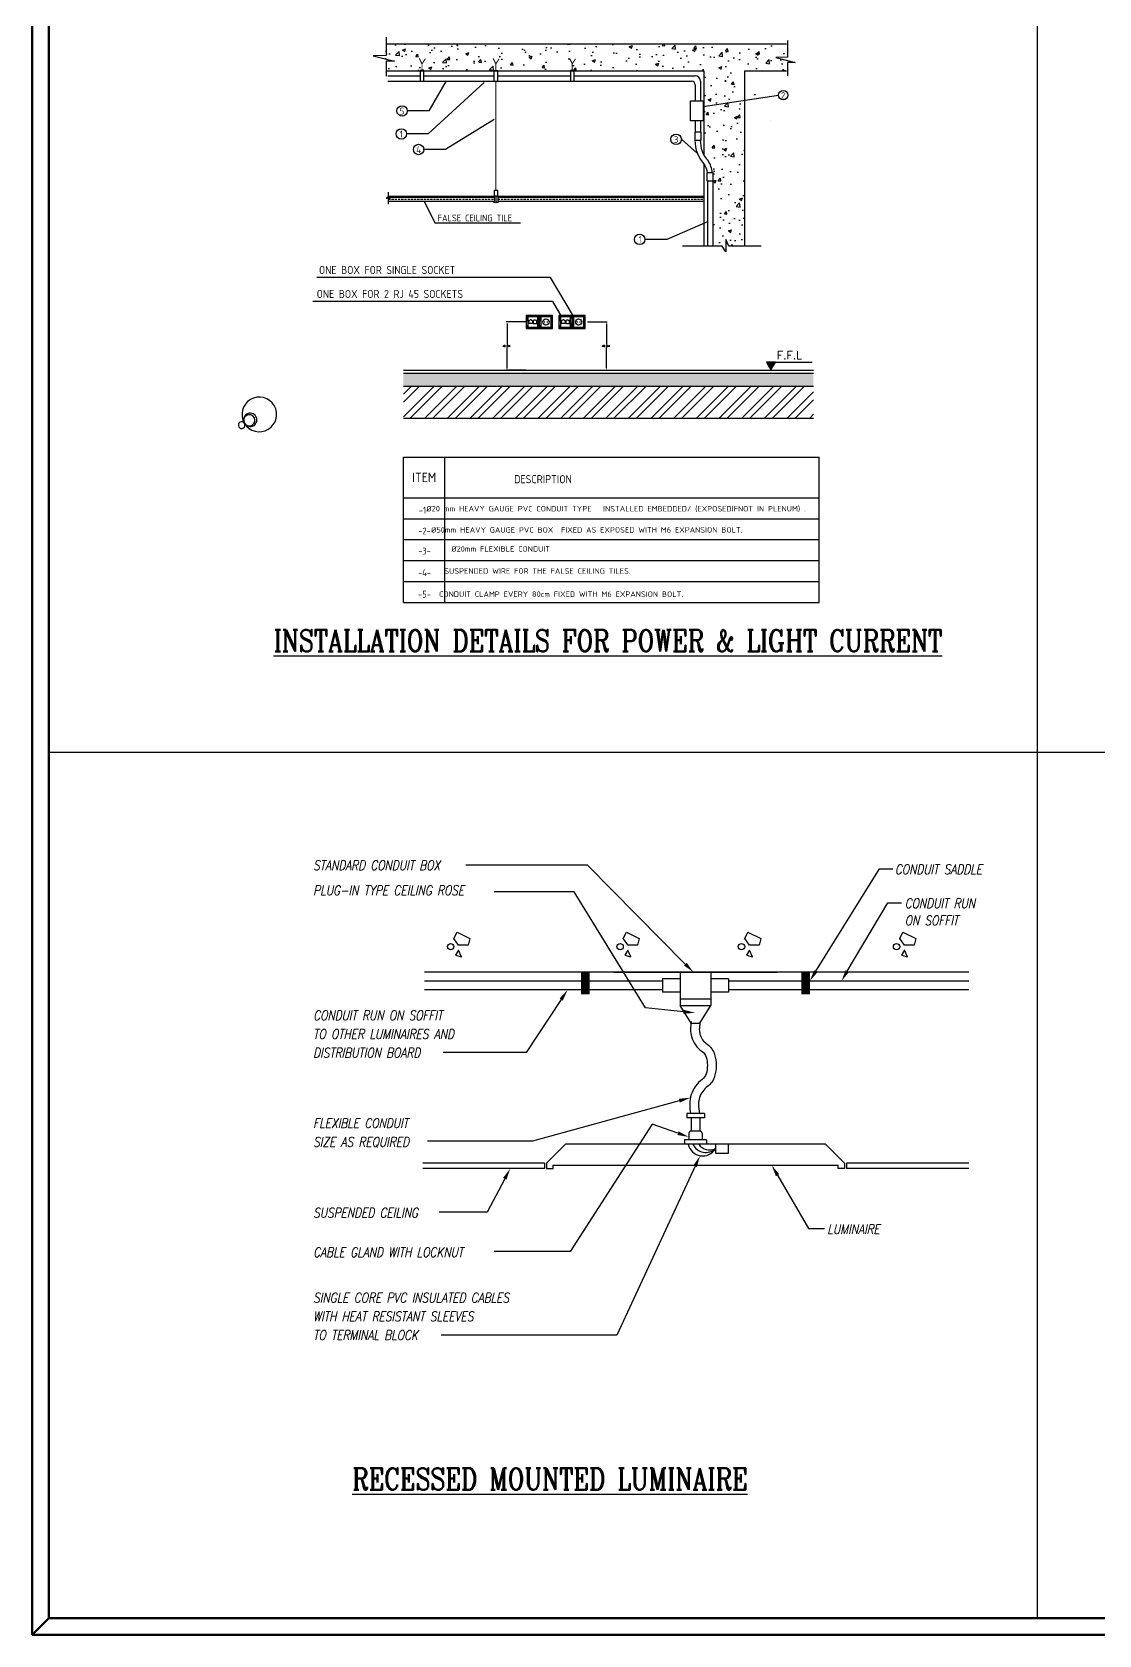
# Model space of a CAD drawing. Extents: x -508 to 92, y -98 to -31.
# Drawn here: x -260.22 to -234.3, y -97.84 to -58.91 of the extents above; entities that cross this region are included whole.
import ezdxf
from ezdxf.enums import TextEntityAlignment as Align

# ---------------------------------------------------------------- set-up
doc = ezdxf.new("R2010")
doc.units = 0
doc.header["$MEASUREMENT"] = 0
doc.linetypes.add('DASHDOT', pattern=[1, 0.5, -0.25, 0, -0.25])
doc.linetypes.add('HIDDEN2', pattern=[0.1875, 0.125, -0.0625])
doc.layers.get('0').update_dxf_attribs({"linetype": 'CONTINUOUS', "lineweight": 30})
for name, color, linetype in [('ALD-M-E-TEXT', 7, 'CONTINUOUS'), ('E-DET', 2, 'CONTINUOUS'), ('E-DIM', 7, 'CONTINUOUS'), ('E-G-DTL', 2, 'CONTINUOUS'), ('E-GEN-TX', 2, 'CONTINUOUS'), ('E-SCHEDULE', 9, 'CONTINUOUS'), ('E-TEXT', 3, 'CONTINUOUS'), ('EDETAIL-ARCH', 9, 'CONTINUOUS'), ('EL2', 2, 'CONTINUOUS'), ('HATCH', 7, 'CONTINUOUS'), ('MOI-E-CO-SEC', 110, 'CONTINUOUS'), ('MOI-E-CO-SEC-CKT', 110, 'CONTINUOUS')]:
    doc.layers.add(name, color=color, linetype=linetype)
doc.layers.add('UG-BORDER', color=20, linetype='CONTINUOUS', lineweight=80)
doc.styles.add('E80', font='romanc.shx')
doc.styles.add('GHD_STANDARD', font='isocp2.shx')
doc.styles.add('ROMANC', font='ROMANC')
doc.styles.add('ROMANS', font='italic8.shx')
doc.styles.add('S', font='ROMANS')

# ---------------------------------------------------------------- blocks, each defined once
blk = doc.blocks.new('HD')
at = {"color": 0, "linetype": 'ByBlock'}
for centre, radius, start, end in [((0, 1), 0.485, 149, 210.2254), ((0, 1), 0.519, 90, 149), ((32, 20), 37.5, 210.2254, 210.7131), ((38, 23), 43.9, 210.9918, 211.6485), ((98, 59), 115, 210.7131, 210.9918), ((-19, -12), 22.2, 30.7262, 31.6485), ((0, -1), 0.52, 270, 329.6891), ((0, -1), 0.499, 329.6891, 30.7262)]:
    blk.add_arc(centre, radius, start, end, dxfattribs=at)
blk = doc.blocks.new('_Oblique')
at = {"color": 0, "linetype": 'ByBlock', "lineweight": -2}
blk.add_line((-0.5, -0.5), (0.5, 0.5), dxfattribs=at)

msp = doc.modelspace()

# ---------------------------------------------------------------- hatches: boundary and pattern name
at = {"layer": 'E-DIM'}
msp.add_hatch(color=256, dxfattribs=at).paths.add_polyline_path([(-242.164, -66.923), (-242.381, -66.923), (-242.272, -67.111)])
at = {"layer": 'HATCH', "ltscale": 1000}
h = msp.add_hatch(dxfattribs=at)
h.set_pattern_fill('AR-CONC', color=4, scale=0.10696, style=0)
h.set_pattern_definition([(50, (-126.39956, -83.85326), (0.7671782, -0.0671194), [0.0802197, -0.882416]), (355, (-126.3996, -83.85326), (-0.148408, 0.804541), [0.0641757, -0.705933]), (100.4514, (-126.3356, -83.85885), (0.618771, 0.7374214), [0.068176, -0.7499384]), (46.1842, (-126.3996, -83.6393), (1.141516, -0.1770384), [0.12033, -1.323624]), (96.6356, (-126.3044, -83.6541), (0.999711, 1.041912), [0.102264, -1.124907]), (351.1842, (-126.3996, -83.6393), (0.99971, 1.041913), [0.096264, -1.058899]), (21, (-126.2926, -83.6928), (0.638449, -0.4306393), [0.0802197, -0.882416]), (326, (-126.2926, -83.6928), (0.260249, 0.775617), [0.0641757, -0.705933]), (71.4514, (-126.2394, -83.7287), (0.8986983, 0.344977), [0.068176, -0.7499384]), (37.5, (-126.39956, -83.85326), (0.0130061, 0.35606173), [0, -0.6973762, 0, -0.7166289, 0, -0.708607]), (7.5, (-126.39956, -83.85326), (0.281378, 0.421861), [0, -0.4085854, 0, -0.6813323, 0, -0.2700728]), (327.5, (-126.63808, -83.85326), (0.570974, -0.0241246), [0, -0.2673988, 0, -0.8342844, 0, -1.1070312]), (317.5, (-126.74504, -83.85326), (0.6237732, 0.1070718), [0, -0.3476185, 0, -0.5540504, 0, -0.7861526])])
edge = h.paths.add_edge_path()
edge.add_line((-251.619, -59.191), (-251.619, -59.474))
edge.add_line((-251.619, -59.474), (-251.933, -59.482))
edge.add_line((-251.933, -59.482), (-251.416, -59.612))
edge.add_line((-251.416, -59.612), (-251.619, -59.612))
edge.add_line((-251.619, -59.612), (-251.619, -59.848))
edge.add_line((-251.619, -59.848), (-250.797, -59.848))
edge.add_line((-250.797, -59.848), (-250.797, -59.845))
edge.add_line((-250.797, -59.845), (-250.704, -59.845))
edge.add_line((-250.704, -59.845), (-250.704, -59.848))
edge.add_line((-250.704, -59.848), (-249.003, -59.848))
edge.add_line((-249.003, -59.848), (-249.003, -59.845))
edge.add_line((-249.003, -59.845), (-248.91, -59.845))
edge.add_line((-248.91, -59.845), (-248.91, -59.848))
edge.add_line((-248.91, -59.848), (-247.146, -59.848))
edge.add_line((-247.146, -59.848), (-247.146, -59.845))
edge.add_line((-247.146, -59.845), (-247.053, -59.845))
edge.add_line((-247.053, -59.845), (-247.053, -59.848))
edge.add_line((-247.053, -59.848), (-245.487, -59.848))
edge.add_ellipse((-245.368, -59.893), major_axis=(0.0893, 0.0893), ratio=1, start_angle=28.3644, end_angle=114.4557, ccw=False)
edge.add_ellipse((-245.273, -59.827), major_axis=(-0.0574, 0.0574), ratio=1, start_angle=-107.9348, end_angle=2.0652, ccw=False)
edge.add_ellipse((-245.159, -59.897), major_axis=(-0.081, 0.081), ratio=1, start_angle=249.9503, end_angle=336.3391, ccw=False)
edge.add_line((-245.055, -59.848), (-243.905, -59.848))
edge.add_line((-243.905, -59.848), (-243.905, -61.888))
edge.add_ellipse((-243.299, -61.554), major_axis=(-0.489, 0.489), ratio=1, start_angle=73.8533, end_angle=88.5836)
edge.add_ellipse((-244.467, -62.443), major_axis=(0.555, 0.555), ratio=1, start_angle=323.4699, end_angle=346.7025, ccw=False)
edge.add_line((-243.691, -62.328), (-243.675, -62.328))
edge.add_line((-243.675, -62.328), (-243.675, -62.52))
edge.add_line((-243.675, -62.52), (-243.684, -62.52))
edge.add_line((-243.684, -62.52), (-243.684, -64.11))
edge.add_line((-243.684, -64.11), (-243.454, -64.11))
edge.add_line((-243.454, -64.11), (-243.367, -64.244))
edge.add_line((-243.367, -64.244), (-243.367, -63.95))
edge.add_line((-243.367, -63.95), (-243.293, -64.11))
edge.add_line((-243.293, -64.11), (-242.919, -64.11))
edge.add_line((-242.919, -64.11), (-242.919, -59.848))
edge.add_line((-242.919, -59.848), (-241.897, -59.848))
edge.add_line((-241.897, -59.848), (-241.897, -59.612))
edge.add_line((-241.897, -59.612), (-241.693, -59.612))
edge.add_line((-241.693, -59.612), (-242.21, -59.482))
edge.add_line((-242.21, -59.482), (-241.897, -59.474))
edge.add_line((-241.897, -59.474), (-241.897, -59.191))
edge.add_line((-241.897, -59.191), (-251.619, -59.191))
edge = h.paths.add_edge_path(flags=17)
edge.add_ellipse((-242.64, -60.44), major_axis=(0.0895, 0.0895), ratio=1, start_angle=315, end_angle=495)
edge.add_ellipse((-242.64, -60.44), major_axis=(0.0895, 0.0895), ratio=1, start_angle=135, end_angle=315)
h.paths.add_polyline_path([(-242.738, -60.568), (-242.545, -60.568), (-242.545, -60.32), (-242.738, -60.32)], flags=25)
at = {"layer": 'HATCH'}
h = msp.add_hatch(dxfattribs=at)
h.set_pattern_fill('AR-CONC', color=4, scale=0.038887, style=0)
h.set_pattern_definition([(50, (842.77231, -28.72168), (0.27892145, -0.024402465), [0.0291653, -0.3208183]), (355, (842.7723, -28.72168), (-0.053956324, 0.29250546), [0.02333224, -0.25665464]), (100.4514, (842.79556, -28.72372), (0.22496533, 0.26810282), [0.02478669, -0.2726536]), (46.1842, (842.7723, -28.6439), (0.41501874, -0.06436549), [0.04374795, -0.48122745]), (96.6356, (842.8069, -28.64927), (0.36346291, 0.37880587), [0.03718004, -0.40898034]), (351.1842, (842.7723, -28.6439), (0.36346262, 0.37880615), [0.03499836, -0.38498196]), (21, (842.8112, -28.66335), (0.232119646, -0.15656668), [0.0291653, -0.3208183]), (326, (842.8112, -28.66335), (0.0946182, 0.281989584), [0.02333224, -0.25665464]), (71.4514, (842.83054, -28.6764), (0.32673794, 0.12542265), [0.02478669, -0.2726536]), (37.5, (842.77231, -28.72168), (0.004728611, 0.129452656), [0, -0.253543677, 0, -0.26054335, 0, -0.25762682]), (7.5, (842.77231, -28.72168), (0.102300027, 0.153375147), [0, -0.148548596, 0, -0.247710617, 0, -0.098189844]), (327.5, (842.68559, -28.72168), (0.207587889, -0.008770928), [0, -0.097217668, 0, -0.303319123, 0, -0.402481144]), (317.5, (842.6467, -28.72168), (0.226783997, 0.038927892), [0, -0.126382968, 0, -0.201435007, 0, -0.285819943])])
h.paths.add_polyline_path([(-251.202, -67.194), (-251.202, -67.505), (-241.241, -67.505), (-241.241, -67.194)])
h = msp.add_hatch(dxfattribs=at)
h.set_pattern_fill('STEEL', color=6, scale=3.110965, style=0)
h.set_pattern_definition([(45, (842.7723, -28.7217), (-0.27497309, 0.27497309), []), (45, (842.7723, -28.52725), (-0.27497309, 0.27497309), [])])
h.paths.add_polyline_path([(-251.202, -67.505), (-251.202, -68.283), (-241.241, -68.283), (-241.241, -67.505)])

# ---------------------------------------------------------------- linework, layer by layer
at = {"layer": 'ALD-M-E-TEXT', "linetype": 'Continuous'}
for p, q in [((-247.633, -64.871), (-253.306, -64.871)), ((-247.633, -64.871), (-247.079, -65.806)), ((-247.577, -65.452), (-253.406, -65.452))]:
    msp.add_line(p, q, dxfattribs=at)
at = {"layer": 'ALD-M-E-TEXT', "linetype": 'DASHDOT'}
msp.add_line((-247.577, -65.452), (-247.367, -65.806), dxfattribs=at)
at = {"layer": 'E-DET'}
for p, q in [((-251.577, -59.971), (-250.797, -59.971)), ((-251.577, -60.1), (-245.728, -60.1)), ((-250.704, -59.971), (-249.003, -59.971)), ((-248.91, -59.971), (-247.146, -59.971)), ((-247.053, -59.971), (-245.728, -59.971)), ((-245.728, -59.971), (-244.114, -59.971)), ((-245.728, -60.1), (-244.2, -60.1)), ((-244.112, -60.188), (-244.112, -60.578)), ((-243.982, -60.102), (-243.982, -60.578)), ((-244.112, -61.061), (-244.112, -61.343)), ((-243.982, -61.061), (-243.982, -61.343)), ((-243.814, -62.52), (-243.814, -64.11)), ((-243.684, -62.52), (-243.684, -64.11)), ((-248.125, -65.897), (-248.134, -65.914)), ((-248.094, -65.897), (-248.125, -65.897)), ((-248.094, -65.897), (-248.085, -65.914)), ((-248.024, -65.897), (-248.033, -65.914)), ((-248.024, -65.897), (-247.993, -65.897)), ((-247.993, -65.897), (-247.984, -65.914)), ((-247.33, -65.897), (-247.339, -65.914)), ((-247.299, -65.897), (-247.33, -65.897)), ((-247.299, -65.897), (-247.29, -65.914)), ((-247.229, -65.897), (-247.238, -65.914)), ((-247.229, -65.897), (-247.198, -65.897)), ((-247.198, -65.897), (-247.189, -65.914))]:
    msp.add_line(p, q, dxfattribs=at)
at = {"layer": 'E-DET', "color": 5, "ltscale": 1000, "const_width": 0.0234}
for points in [[(-250.75, -59.845), (-250.75, -59.678), (-250.816, -59.547)], [(-250.75, -59.678), (-250.669, -59.555)], [(-247.099, -59.845), (-247.099, -59.678), (-247.165, -59.547)], [(-247.099, -59.678), (-247.018, -59.555)]]:
    msp.add_lwpolyline(points, dxfattribs=at)
at = {"layer": 'E-DET'}
for points in [[(-250.797, -60.1), (-250.704, -60.1), (-250.704, -59.845), (-250.797, -59.845)], [(-247.146, -60.1), (-247.053, -60.1), (-247.053, -59.845), (-247.146, -59.845)], [(-243.921, -61.061), (-244.231, -61.061), (-244.231, -60.578), (-243.921, -60.578)], [(-244.125, -61.535), (-243.972, -61.535), (-243.972, -61.343), (-244.125, -61.343)], [(-243.828, -62.52), (-243.675, -62.52), (-243.675, -62.328), (-243.828, -62.328)], [(-248.218, -66.109), (-247.9, -66.109), (-247.9, -65.791), (-248.218, -65.791)], [(-247.9, -66.109), (-247.581, -66.109), (-247.581, -65.791), (-247.9, -65.791)], [(-247.423, -66.109), (-247.105, -66.109), (-247.105, -65.791), (-247.423, -65.791)], [(-247.105, -66.109), (-246.786, -66.109), (-246.786, -65.791), (-247.105, -65.791)]]:
    msp.add_lwpolyline(points, close=True, dxfattribs=at)
at = {"layer": 'E-DET', "linetype": 'HIDDEN2'}
for points in [[(-248.203, -66.094), (-247.915, -66.094), (-247.915, -65.806), (-248.203, -65.806)], [(-247.884, -66.094), (-247.596, -66.094), (-247.596, -65.806), (-247.884, -65.806)], [(-247.408, -66.094), (-247.12, -66.094), (-247.12, -65.806), (-247.408, -65.806)], [(-247.089, -66.094), (-246.801, -66.094), (-246.801, -65.806), (-247.089, -65.806)]]:
    msp.add_lwpolyline(points, close=True, dxfattribs=at)
at = {"layer": 'E-DET'}
for points in [[(-248.172, -66.074), (-247.946, -66.074, 0.414214), (-247.935, -66.063), (-247.935, -65.837, 0.414214), (-247.946, -65.826), (-248.172, -65.826, 0.414214), (-248.183, -65.837), (-248.183, -66.063, 0.414214)], [(-247.853, -66.074), (-247.627, -66.074, 0.414214), (-247.616, -66.063), (-247.616, -65.837, 0.414214), (-247.627, -65.826), (-247.853, -65.826, 0.414214), (-247.865, -65.837), (-247.865, -66.063, 0.414214)], [(-247.377, -66.074), (-247.151, -66.074, 0.414214), (-247.14, -66.063), (-247.14, -65.837, 0.414214), (-247.151, -65.826), (-247.377, -65.826, 0.414214), (-247.388, -65.837), (-247.388, -66.063, 0.414214)], [(-247.058, -66.074), (-246.832, -66.074, 0.414214), (-246.821, -66.063), (-246.821, -65.837, 0.414214), (-246.832, -65.826), (-247.058, -65.826, 0.414214), (-247.07, -65.837), (-247.07, -66.063, 0.414214)]]:
    msp.add_lwpolyline(points, format="xyb", close=True, dxfattribs=at)
for points in [[(-248.085, -65.914), (-248.065, -65.914), (-248.065, -65.986), (-248.154, -65.986), (-248.154, -65.914), (-248.134, -65.914)], [(-248.033, -65.914), (-248.053, -65.914), (-248.053, -65.986), (-247.964, -65.986), (-247.964, -65.914), (-247.984, -65.914)], [(-247.29, -65.914), (-247.27, -65.914), (-247.27, -65.986), (-247.359, -65.986), (-247.359, -65.914), (-247.339, -65.914)], [(-247.238, -65.914), (-247.258, -65.914), (-247.258, -65.986), (-247.169, -65.986), (-247.169, -65.914), (-247.189, -65.914)]]:
    msp.add_lwpolyline(points, dxfattribs=at)
at = {"layer": 'E-DET', "const_width": 0.0192}
for points in [[(-247.784, -65.95, 1), (-247.764, -65.95, 1)], [(-247.696, -65.95, -1), (-247.716, -65.95, -1)], [(-246.989, -65.95, 1), (-246.969, -65.95, 1)], [(-246.902, -65.95, -1), (-246.921, -65.95, -1)]]:
    msp.add_lwpolyline(points, format="xyb", close=True, dxfattribs=at)
at = {"layer": 'E-DET'}
for centre in [(-247.74, -65.95), (-246.945, -65.95)]:
    msp.add_circle(centre, 0.0753, dxfattribs=at)
for centre, radius, start, end in [((-244.2, -60.188), 0.0876, 0, 90), ((-244.114, -60.102), 0.131, 0, 90), ((-243.288, -61.551), 0.831, 178.9253, 224.0818), ((-243.299, -61.554), 0.691, 178.4172, 223.5836), ((-244.365, -62.411), 0.557, 8.5557, 30.3886), ((-244.467, -62.443), 0.784, 8.4699, 31.7025)]:
    msp.add_arc(centre, radius, start, end, dxfattribs=at)
at = {"layer": 'E-DIM'}
for p, q in [((-242.381, -66.923), (-241.271, -66.923)), ((-246.903, -67.117), (-246.478, -67.117))]:
    msp.add_line(p, q, dxfattribs=at)
msp.add_lwpolyline([(-242.272, -67.111), (-242.164, -66.923), (-242.381, -66.923)], close=True, dxfattribs=at)
at = {"layer": 'E-G-DTL', "color": 3}
for p, q in [((-249.976, -80.929), (-249.899, -80.774)), ((-249.86, -81.085), (-249.976, -80.929)), ((-249.899, -80.774), (-249.588, -80.929)), ((-249.588, -80.929), (-249.627, -81.085)), ((-245.861, -80.929), (-245.783, -80.774)), ((-245.744, -81.085), (-245.861, -80.929)), ((-245.783, -80.774), (-245.473, -80.929)), ((-245.473, -80.929), (-245.511, -81.085)), ((-242.91, -80.929), (-242.832, -80.774)), ((-242.794, -81.085), (-242.91, -80.929)), ((-242.832, -80.774), (-242.522, -80.929)), ((-242.522, -80.929), (-242.561, -81.085)), ((-239.144, -80.929), (-239.066, -80.774)), ((-239.027, -81.085), (-239.144, -80.929)), ((-239.066, -80.774), (-238.756, -80.929)), ((-238.756, -80.929), (-238.795, -81.085)), ((-249.627, -81.085), (-249.86, -81.085)), ((-245.511, -81.085), (-245.744, -81.085)), ((-242.561, -81.085), (-242.794, -81.085)), ((-238.795, -81.085), (-239.027, -81.085)), ((-237.469, -81.746), (-250.693, -81.746)), ((-244.48, -81.746), (-244.48, -82.549)), ((-243.73, -81.746), (-243.73, -82.549)), ((-244.48, -82.389), (-243.73, -82.389)), ((-244.212, -82.978), (-244.48, -82.549)), ((-244.48, -82.549), (-243.73, -82.549)), ((-243.998, -82.978), (-243.73, -82.549)), ((-244.212, -82.978), (-243.998, -82.978)), ((-244.319, -85.174), (-244.319, -85.281)), ((-243.891, -85.174), (-244.319, -85.174)), ((-243.891, -85.174), (-243.891, -85.281)), ((-243.891, -85.281), (-244.319, -85.281)), ((-244.266, -85.656), (-244.266, -85.816)), ((-244.212, -85.281), (-244.212, -85.602)), ((-243.998, -85.602), (-244.212, -85.602)), ((-243.998, -85.281), (-243.998, -85.602)), ((-243.944, -85.656), (-243.944, -85.816)), ((-243.837, -85.816), (-244.373, -85.816)), ((-243.837, -85.816), (-243.837, -85.924)), ((-247.774, -86.379), (-250.731, -86.379)), ((-237.469, -86.379), (-240.436, -86.379)), ((-247.774, -86.513), (-250.731, -86.513)), ((-237.469, -86.513), (-240.436, -86.513))]:
    msp.add_line(p, q, dxfattribs=at)
at = {"layer": 'E-G-DTL', "color": 2}
for p, q in [((-246.087, -81.746), (-242.123, -81.746)), ((-244.373, -85.816), (-244.373, -85.924)), ((-247.774, -86.379), (-247.774, -86.513)), ((-240.436, -86.379), (-240.436, -86.513))]:
    msp.add_line(p, q, dxfattribs=at)
at = {"layer": 'E-G-DTL', "color": 7}
for p, q in [((-244.908, -81.96), (-250.693, -81.96)), ((-244.48, -81.906), (-244.908, -81.906)), ((-244.908, -81.906), (-244.908, -82.228)), ((-243.301, -81.906), (-243.73, -81.906)), ((-243.301, -81.906), (-243.301, -82.228)), ((-237.469, -81.96), (-243.301, -81.96)), ((-244.908, -82.174), (-250.693, -82.174)), ((-244.48, -82.228), (-244.908, -82.228)), ((-243.301, -82.228), (-243.73, -82.228)), ((-237.469, -82.174), (-243.301, -82.174)), ((-247.265, -85.924), (-247.726, -86.386)), ((-240.945, -85.924), (-247.265, -85.924)), ((-240.945, -85.924), (-240.483, -86.386)), ((-247.726, -86.386), (-247.726, -86.514)), ((-247.566, -86.514), (-247.566, -86.433)), ((-247.566, -86.433), (-240.644, -86.433)), ((-240.644, -86.514), (-240.644, -86.433)), ((-240.483, -86.386), (-240.483, -86.514)), ((-247.726, -86.514), (-247.566, -86.514)), ((-240.483, -86.514), (-240.644, -86.514))]:
    msp.add_line(p, q, dxfattribs=at)
at = {"layer": 'E-G-DTL', "color": 3}
for points in [[(-249.936, -81.33), (-249.791, -81.367), (-249.863, -81.212)], [(-245.821, -81.33), (-245.675, -81.367), (-245.748, -81.212)], [(-242.87, -81.33), (-242.724, -81.367), (-242.797, -81.212)], [(-239.104, -81.33), (-238.958, -81.367), (-239.031, -81.212)]]:
    msp.add_lwpolyline(points, close=True, dxfattribs=at)
at = {"layer": 'E-G-DTL', "color": 3, "const_width": 0.214}
for points in [[(-246.781, -81.746), (-246.781, -82.281)], [(-241.429, -81.746), (-241.429, -82.281)]]:
    msp.add_lwpolyline(points, dxfattribs=at)
at = {"layer": 'E-G-DTL', "color": 3}
for points in [[(-244.208, -82.938, 0.047004), (-244.227, -83.137, 0.066971), (-244.204, -83.305, 0.177166), (-243.945, -83.67, -0.172123), (-243.847, -83.804, -0.071887), (-243.818, -84.005, -0.07074), (-243.847, -84.212, -0.163795), (-243.943, -84.35, 0.154241), (-244.208, -84.716, 0.080111), (-244.245, -84.948, 0.047846), (-244.224, -85.174, 0.058593)], [(-243.998, -82.978, 0.047004), (-244.013, -83.137, 0.066971), (-243.998, -83.248, 0.177166), (-243.823, -83.493, -0.172123), (-243.642, -83.743, -0.071887), (-243.604, -84.005, -0.07074), (-243.642, -84.272, -0.163795), (-243.816, -84.522, 0.154241), (-244.005, -84.784, 0.080111), (-244.031, -84.948, 0.058593), (-244.005, -85.174)]]:
    msp.add_lwpolyline(points, format="xyb", dxfattribs=at)
at = {"layer": 'E-G-DTL', "color": 7}
msp.add_lwpolyline([(-243.623, -86.138), (-243.301, -86.138), (-243.301, -85.924), (-243.623, -85.924)], close=True, dxfattribs=at)
at = {"layer": 'E-G-DTL', "color": 3}
for centre in [(-250.054, -81.123), (-245.938, -81.123), (-242.988, -81.123), (-239.222, -81.123)]:
    msp.add_circle(centre, 0.0777, dxfattribs=at)
for centre, radius, start, end in [((-244.212, -85.656), 0.0536, 90, 180), ((-243.998, -85.656), 0.0536, 0, 90), ((-243.932, -85.85), 0.358, 191.8097, 329.7661), ((-243.856, -85.776), 0.346, 205.3207, 312.4915), ((-243.761, -85.736), 0.325, 215.233, 295.0362)]:
    msp.add_arc(centre, radius, start, end, dxfattribs=at)
msp.add_solid([(-244.516, -85.61), (-244.546, -85.698), (-244.266, -85.746)], dxfattribs=at)
at = {"layer": 'E-GEN-TX', "color": 11}
for p, q in [((-246.731, -79.148), (-249.688, -79.148)), ((-244.354, -81.546), (-246.731, -79.148)), ((-241.183, -81.721), (-239.638, -79.236)), ((-239.638, -79.236), (-239.313, -79.236)), ((-247.053, -79.792), (-248.993, -79.792)), ((-245.323, -82.61), (-247.053, -79.792)), ((-240.419, -81.718), (-239.433, -80.058)), ((-239.433, -80.058), (-239.1, -80.058)), ((-247.369, -82.409), (-248.22, -83.697)), ((-244.395, -82.703), (-245.323, -82.61)), ((-248.22, -83.697), (-250.233, -83.697)), ((-244.499, -84.866), (-248.067, -85.85)), ((-245.162, -85.435), (-247.154, -88.529)), ((-244.531, -85.654), (-245.162, -85.435)), ((-248.067, -85.85), (-250.62, -85.85)), ((-248.738, -86.761), (-249.167, -87.574)), ((-244.114, -86.458), (-246.013, -90.564)), ((-242.113, -86.676), (-241.357, -87.967)), ((-249.167, -87.574), (-250.332, -87.574)), ((-241.357, -87.967), (-240.972, -87.967)), ((-247.154, -88.529), (-248.993, -88.529)), ((-246.013, -90.564), (-250.283, -90.564))]:
    msp.add_line(p, q, dxfattribs=at)
for points in [[(-244.32, -81.513), (-244.387, -81.579), (-244.156, -81.746)], [(-241.143, -81.746), (-241.223, -81.697), (-241.332, -81.96)], [(-240.378, -81.742), (-240.459, -81.695), (-240.562, -81.96)], [(-247.408, -82.383), (-247.33, -82.435), (-247.214, -82.174)], [(-244.391, -82.657), (-244.4, -82.75), (-244.116, -82.731)], [(-244.512, -84.82), (-244.487, -84.911), (-244.228, -84.791)], [(-244.156, -86.438), (-244.071, -86.478), (-243.996, -86.203)], [(-242.153, -86.699), (-242.073, -86.652), (-242.255, -86.433)], [(-248.779, -86.739), (-248.696, -86.783), (-248.607, -86.513)]]:
    msp.add_solid(points, dxfattribs=at)
at = {"layer": 'E-SCHEDULE', "color": 7, "ltscale": 1000}
for p, q in [((-251.196, -72.762), (-251.196, -69.23)), ((-251.196, -69.23), (-241.101, -69.23)), ((-250.195, -72.762), (-250.195, -69.23)), ((-241.101, -72.762), (-241.101, -69.23)), ((-251.196, -70.22), (-241.101, -70.22)), ((-251.196, -70.729), (-241.101, -70.729)), ((-251.196, -71.237), (-241.101, -71.237)), ((-251.196, -71.746), (-241.101, -71.746)), ((-251.196, -72.254), (-241.101, -72.254)), ((-251.196, -72.762), (-241.101, -72.762))]:
    msp.add_line(p, q, dxfattribs=at)
at = {"layer": 'E-TEXT', "color": 7, "ltscale": 1000}
msp.add_line((-244.061, -61.855), (-244.449, -61.513), dxfattribs=at)
for points in [[(-249.238, -60.132), (-250.602, -61.381), (-251.138, -61.381)], [(-250.164, -60.096), (-250.585, -60.824), (-251.122, -60.824)], [(-243.922, -60.712), (-242.089, -60.44)], [(-248.994, -61.032), (-250.183, -61.76), (-250.719, -61.76)], [(-250.701, -63.019), (-250.436, -63.539), (-248.356, -63.539)], [(-243.814, -63.516), (-244.799, -63.943), (-245.336, -63.943)]]:
    msp.add_lwpolyline(points, dxfattribs=at)
for centre, radius in [((-241.974, -60.44), 0.115), ((-251.235, -60.824), 0.127), ((-251.252, -61.381), 0.127), ((-244.576, -61.513), 0.127), ((-250.832, -61.76), 0.127), ((-245.462, -63.943), 0.127)]:
    msp.add_circle(centre, radius, dxfattribs=at)
at = {"layer": 'EDETAIL-ARCH', "color": 1}
for p, q in [((-251.619, -59.191), (-241.897, -59.191)), ((-251.619, -59.848), (-243.905, -59.848)), ((-243.905, -59.848), (-243.905, -61.897)), ((-242.919, -59.848), (-242.919, -64.11)), ((-242.919, -59.848), (-241.897, -59.848)), ((-243.905, -62.107), (-243.905, -64.11))]:
    msp.add_line(p, q, dxfattribs=at)
at = {"layer": 'EDETAIL-ARCH', "color": 22}
for p, q in [((-251.568, -62.891), (-248.987, -62.891)), ((-251.568, -63.019), (-248.987, -63.019)), ((-248.987, -62.891), (-248.987, -63.019)), ((-248.911, -62.891), (-246.202, -62.891)), ((-248.911, -62.891), (-248.911, -63.019)), ((-248.911, -63.019), (-246.202, -63.019)), ((-246.202, -62.891), (-243.905, -62.891)), ((-246.202, -63.019), (-243.905, -63.019)), ((-251.202, -67.117), (-241.241, -67.117)), ((-251.202, -67.194), (-241.241, -67.194))]:
    msp.add_line(p, q, dxfattribs=at)
at = {"layer": 'EDETAIL-ARCH', "color": 6}
for p, q in [((-251.202, -67.505), (-241.241, -67.505)), ((-251.202, -68.283), (-241.241, -68.283))]:
    msp.add_line(p, q, dxfattribs=at)
at = {"layer": 'EDETAIL-ARCH', "color": 1}
for points in [[(-251.619, -59.031), (-251.619, -59.474), (-251.933, -59.482), (-251.416, -59.612), (-251.619, -59.612), (-251.619, -59.975)], [(-241.867, -59.116), (-241.867, -59.519), (-242.151, -59.526), (-241.682, -59.644), (-241.867, -59.644), (-241.867, -59.974)]]:
    msp.add_lwpolyline(points, dxfattribs=at)
at = {"layer": 'EDETAIL-ARCH', "color": 5}
for points, const_width in [([(-248.956, -59.848), (-248.956, -59.678), (-249.022, -59.547)], 0.0234), ([(-248.956, -59.678), (-248.875, -59.555)], 0.0234), ([(-248.956, -62.756), (-248.956, -60.104)], 0.0234), ([(-249.014, -63.043), (-248.888, -63.043)], 0.0292), ([(-248.951, -63.043), (-248.951, -62.883)], 0.0234)]:
    msp.add_lwpolyline(points, dxfattribs=dict(at, const_width=const_width))
at = {"layer": 'EDETAIL-ARCH', "color": 4}
for points in [[(-249.003, -60.104), (-248.91, -60.104), (-248.91, -59.848), (-249.003, -59.848)], [(-248.999, -62.883), (-248.906, -62.883), (-248.906, -62.756), (-248.999, -62.756)]]:
    msp.add_lwpolyline(points, close=True, dxfattribs=at)
at = {"layer": 'EL2', "color": 3}
for p, q in [((-248.218, -65.95), (-248.703, -65.95)), ((-248.685, -65.994), (-248.685, -66.494)), ((-246.733, -65.95), (-246.249, -65.95)), ((-246.266, -65.994), (-246.266, -66.494)), ((-248.685, -67.073), (-248.685, -66.573)), ((-246.266, -67.073), (-246.266, -66.573)), ((-248.218, -67.117), (-248.703, -67.117)), ((-246.733, -67.117), (-246.249, -67.117))]:
    msp.add_line(p, q, dxfattribs=at)
for points in [[(-248.678, -65.994), (-248.693, -65.994), (-248.685, -65.95)], [(-246.273, -65.994), (-246.259, -65.994), (-246.266, -65.95)], [(-248.693, -67.073), (-248.678, -67.073), (-248.685, -67.117)], [(-246.273, -67.073), (-246.259, -67.073), (-246.266, -67.117)]]:
    msp.add_solid(points, dxfattribs=at)
at = {"layer": 'HATCH', "color": 22, "ltscale": 1000}
for p, q in [((-251.568, -62.918), (-251.624, -62.944)), ((-251.624, -62.944), (-251.521, -62.944)), ((-251.521, -62.944), (-251.57, -62.975)), ((-251.568, -62.794), (-251.568, -62.918)), ((-251.568, -62.917), (-248.987, -62.917)), ((-251.568, -62.974), (-251.568, -63.086)), ((-248.911, -62.917), (-246.202, -62.917)), ((-246.202, -62.917), (-243.905, -62.917))]:
    msp.add_line(p, q, dxfattribs=at)
at = {"layer": 'HATCH', "ltscale": 1000}
for p, q in [((-251.561, -62.969), (-251.515, -62.969)), ((-251.489, -62.969), (-251.437, -62.969)), ((-251.411, -62.969), (-251.359, -62.969)), ((-251.333, -62.969), (-251.281, -62.969)), ((-251.255, -62.969), (-251.202, -62.969)), ((-251.176, -62.969), (-251.124, -62.969)), ((-251.098, -62.969), (-251.046, -62.969)), ((-251.02, -62.969), (-250.968, -62.969)), ((-250.942, -62.969), (-250.89, -62.969)), ((-250.864, -62.969), (-250.811, -62.969)), ((-250.785, -62.969), (-250.733, -62.969)), ((-250.707, -62.969), (-250.655, -62.969)), ((-250.629, -62.969), (-250.577, -62.969)), ((-250.551, -62.969), (-250.499, -62.969)), ((-250.472, -62.969), (-250.42, -62.969)), ((-250.394, -62.969), (-250.342, -62.969)), ((-250.316, -62.969), (-250.264, -62.969)), ((-250.238, -62.969), (-250.186, -62.969)), ((-250.16, -62.969), (-250.107, -62.969)), ((-250.081, -62.969), (-250.029, -62.969)), ((-250.003, -62.969), (-249.951, -62.969)), ((-249.925, -62.969), (-249.873, -62.969)), ((-249.847, -62.969), (-249.795, -62.969)), ((-249.769, -62.969), (-249.716, -62.969)), ((-249.69, -62.969), (-249.638, -62.969)), ((-249.612, -62.969), (-249.56, -62.969)), ((-249.534, -62.969), (-249.482, -62.969)), ((-249.456, -62.969), (-249.404, -62.969)), ((-249.377, -62.969), (-249.325, -62.969)), ((-249.299, -62.969), (-249.247, -62.969)), ((-249.221, -62.969), (-249.169, -62.969)), ((-249.143, -62.969), (-249.091, -62.969)), ((-249.065, -62.969), (-249.012, -62.969)), ((-248.908, -62.969), (-248.856, -62.969)), ((-248.83, -62.969), (-248.778, -62.969)), ((-248.752, -62.969), (-248.7, -62.969)), ((-248.674, -62.969), (-248.621, -62.969)), ((-248.595, -62.969), (-248.543, -62.969)), ((-248.517, -62.969), (-248.465, -62.969)), ((-248.439, -62.969), (-248.387, -62.969)), ((-248.361, -62.969), (-248.309, -62.969)), ((-248.282, -62.969), (-248.23, -62.969)), ((-248.204, -62.969), (-248.152, -62.969)), ((-248.126, -62.969), (-248.074, -62.969)), ((-248.048, -62.969), (-247.996, -62.969)), ((-247.97, -62.969), (-247.917, -62.969)), ((-247.891, -62.969), (-247.839, -62.969)), ((-247.813, -62.969), (-247.761, -62.969)), ((-247.735, -62.969), (-247.686, -62.969)), ((-247.657, -62.969), (-247.605, -62.969)), ((-247.579, -62.969), (-247.526, -62.969)), ((-247.5, -62.969), (-247.448, -62.969)), ((-247.417, -62.969), (-247.365, -62.969)), ((-247.339, -62.969), (-247.286, -62.969)), ((-247.26, -62.969), (-247.208, -62.969)), ((-247.182, -62.969), (-247.13, -62.969)), ((-247.104, -62.969), (-247.055, -62.969)), ((-247.026, -62.969), (-246.974, -62.969)), ((-246.948, -62.969), (-246.895, -62.969)), ((-246.869, -62.969), (-246.817, -62.969)), ((-246.791, -62.969), (-246.739, -62.969)), ((-246.71, -62.969), (-246.657, -62.969)), ((-246.631, -62.969), (-246.579, -62.969)), ((-246.553, -62.969), (-246.501, -62.969)), ((-246.475, -62.969), (-246.423, -62.969)), ((-246.393, -62.969), (-246.341, -62.969)), ((-246.315, -62.969), (-246.263, -62.969)), ((-246.237, -62.969), (-246.185, -62.969)), ((-246.159, -62.969), (-246.107, -62.969)), ((-246.092, -62.969), (-246.04, -62.969)), ((-246.014, -62.969), (-245.97, -62.969)), ((-245.936, -62.969), (-245.884, -62.969)), ((-245.858, -62.969), (-245.806, -62.969)), ((-245.78, -62.969), (-245.727, -62.969)), ((-245.701, -62.969), (-245.649, -62.969)), ((-245.623, -62.969), (-245.571, -62.969)), ((-245.545, -62.969), (-245.493, -62.969)), ((-245.467, -62.969), (-245.415, -62.969)), ((-245.389, -62.969), (-245.336, -62.969)), ((-245.31, -62.969), (-245.258, -62.969)), ((-245.232, -62.969), (-245.18, -62.969)), ((-245.154, -62.969), (-245.102, -62.969)), ((-245.076, -62.969), (-245.024, -62.969)), ((-244.997, -62.969), (-244.945, -62.969)), ((-244.919, -62.969), (-244.867, -62.969)), ((-244.841, -62.969), (-244.789, -62.969)), ((-244.763, -62.969), (-244.711, -62.969)), ((-244.685, -62.969), (-244.632, -62.969)), ((-244.606, -62.969), (-244.554, -62.969)), ((-244.528, -62.969), (-244.476, -62.969)), ((-244.45, -62.969), (-244.398, -62.969)), ((-244.372, -62.969), (-244.32, -62.969)), ((-244.294, -62.969), (-244.241, -62.969)), ((-244.215, -62.969), (-244.163, -62.969)), ((-244.137, -62.969), (-244.085, -62.969)), ((-244.059, -62.969), (-244.007, -62.969)), ((-243.981, -62.969), (-243.929, -62.969))]:
    msp.add_line(p, q, dxfattribs=at)
at = {"layer": 'HATCH', "color": 1, "ltscale": 1000}
for p, q in [((-243.454, -64.11), (-244.423, -64.11)), ((-243.367, -64.244), (-243.454, -64.11)), ((-243.367, -63.95), (-243.367, -64.244)), ((-243.293, -64.11), (-243.367, -63.95)), ((-242.508, -64.11), (-243.293, -64.11))]:
    msp.add_line(p, q, dxfattribs=at)
at = {"layer": 'MOI-E-CO-SEC'}
msp.add_line((-235.794, -97.438), (-235.794, -31.547), dxfattribs=at)
at = {"layer": 'MOI-E-CO-SEC-CKT'}
msp.add_line((-259.819, -76.398), (-180.806, -76.398), dxfattribs=at)
at = {"layer": 'UG-BORDER'}
for p, q in [((-260.223, -31.142), (-260.223, -97.842)), ((-260.223, -97.842), (-260.223, -31.142)), ((-259.819, -31.547), (-259.819, -97.438)), ((-260.223, -97.842), (-259.819, -97.438)), ((-259.819, -97.438), (-164.628, -97.438)), ((-260.223, -97.842), (-164.223, -97.842))]:
    msp.add_line(p, q, dxfattribs=at)

# ---------------------------------------------------------------- block references
at = {"layer": 'E-G-DTL', "color": 3, "xscale": 0.0036631516508123, "yscale": 0.0036631520133454, "zscale": 0.0036631518412093}
msp.add_blockref('HD', (-255.061, -68.411), dxfattribs=at)
at = {"layer": 'EDETAIL-ARCH', "extrusion": (0, 0, -1), "xscale": 0.0005309082748823, "yscale": 0.0005309082748823, "zscale": -0.0005309082574718, "rotation": 90}
msp.add_blockref('_Oblique', (242.278, -61.054), dxfattribs=at)

# ---------------------------------------------------------------- texts
at = {"color": 5, "style": 'ROMANC', "width": 0.8}
msp.add_text('%%UINSTALLATION DETAILS FOR POWER & LIGHT CURRENT', height=0.52761, dxfattribs=at).set_placement((-246.232, -73.691, -2.652), align=Align.MIDDLE)
msp.add_text('%%URECESSED MOUNTED LUMINAIRE', height=0.52761, dxfattribs=at).set_placement((-252.445, -94.316, -3.985))
at = {"layer": 'ALD-M-E-TEXT', "linetype": 'DASHDOT', "style": 'GHD_STANDARD'}
for s, p in [('ONE BOX FOR SINGLE SOCKET', (-253.252, -64.784)), ('ONE BOX FOR 2 RJ 45 SOCKETS', (-253.309, -65.366))]:
    msp.add_text(s, height=0.19444, dxfattribs=at).set_placement(p)
at = {"layer": 'E-DIM', "style": 'E80'}
msp.add_text('F.F.L', height=0.1944, dxfattribs=at).set_placement((-242.127, -66.856))
at = {"layer": 'E-GEN-TX', "color": 2, "style": 'ROMANS', "width": 0.8}
for s, height, p in [('STANDARD CONDUIT BOX', 0.23409, (-253.392, -79.264)), ('CONDUIT SADDLE', 0.23409, (-239.261, -79.362)), ('PLUG-IN TYPE CEILING ROSE', 0.23409, (-253.392, -79.872)), ('CONDUIT RUN', 0.23409, (-239.022, -80.187)), ('ON SOFFIT', 0.2341, (-239.022, -80.604)), ('CONDUIT RUN ON SOFFIT', 0.23409, (-253.392, -82.909)), ('TO OTHER LUMINAIRES AND', 0.23409, (-253.392, -83.364)), ('DISTRIBUTION BOARD', 0.23409, (-253.392, -83.818)), ('FLEXIBLE CONDUIT', 0.23409, (-253.392, -85.528)), ('SIZE AS REQUIRED', 0.23409, (-253.392, -85.983)), ('SUSPENDED CEILING', 0.23409, (-253.392, -87.703)), ('LUMINAIRE', 0.2341, (-240.903, -88.103)), ('CABLE GLAND WITH LOCKNUT', 0.23409, (-253.392, -88.662)), ('SINGLE CORE PVC INSULATED CABLES', 0.23409, (-253.392, -89.767)), ('WITH HEAT RESISTANT SLEEVES', 0.23409, (-253.392, -90.221)), ('TO TERMINAL BLOCK', 0.23409, (-253.392, -90.676))]:
    msp.add_text(s, height=height, dxfattribs=at).set_placement(p)
at = {"layer": 'E-TEXT', "color": 7, "style": 'GHD_STANDARD'}
for s, height, p in [('2', 0.15, (-241.975, -60.444, -1.757)), ('5', 0.165, (-251.236, -60.829, -1.933)), ('1', 0.165, (-251.253, -61.385, -1.933)), ('3', 0.165, (-244.577, -61.518, -1.933)), ('4', 0.165, (-250.834, -61.764, -1.933)), ('FALSE CEILING TILE', 0.16506, (-249.466, -63.423, -1.933)), ('1', 0.165, (-245.45, -63.947, -1.933))]:
    msp.add_text(s, height=height, dxfattribs=at).set_placement(p, align=Align.MIDDLE)
at = {"layer": 'E-TEXT', "style": 'GHD_STANDARD'}
for s, height, p in [('ITEM', 0.2311, (-250.696, -69.725)), ('DESCRIPTION', 0.19807, (-247.811, -69.768, -2.042)), ('-1-', 0.1651, (-250.689, -70.522, -2.042)), ('%%C20 mm HEAVY GAUGE PVC CONDUIT TYPE   INSTALLED EMBEDDED/ (EXPOSEDIFNOT IN PLENUM) .', 0.13205, (-246.034, -70.485, -2.042)), ('-2-', 0.1651, (-250.689, -71.029, -2.042)), ('%%C50mm HEAVY GAUGE PVC BOX  FIXED AS EXPOSED WITH M6 EXPANSION BOLT.', 0.13205, (-246.746, -71, -2.042)), ('-3-', 0.1651, (-250.689, -71.515, -2.042)), ('%%C20mm FLEXIBLE CONDUIT ', 0.13205, (-248.791, -71.461, -2.042)), ('-4-', 0.1651, (-250.689, -72.036, -2.042)), ('SUSPENDED WIRE FOR THE FALSE CEILING TILES.', 0.13205, (-247.944, -71.999, -2.042)), ('-5-', 0.1651, (-250.689, -72.562, -2.042)), ('CONDUIT CLAMP EVERY 80cm FIXED WITH M6 EXPANSION BOLT.', 0.13205, (-247.37, -72.561, -2.042))]:
    msp.add_text(s, height=height, dxfattribs=at).set_placement(p, align=Align.MIDDLE)
at = {"layer": 'EL2', "color": 1, "style": 'S'}
for p in [(-248.796, -66.557), (-246.377, -66.557)]:
    msp.add_text('40 CM', height=0.0438, dxfattribs=at).set_placement(p)

doc.saveas('drawing.dxf')
